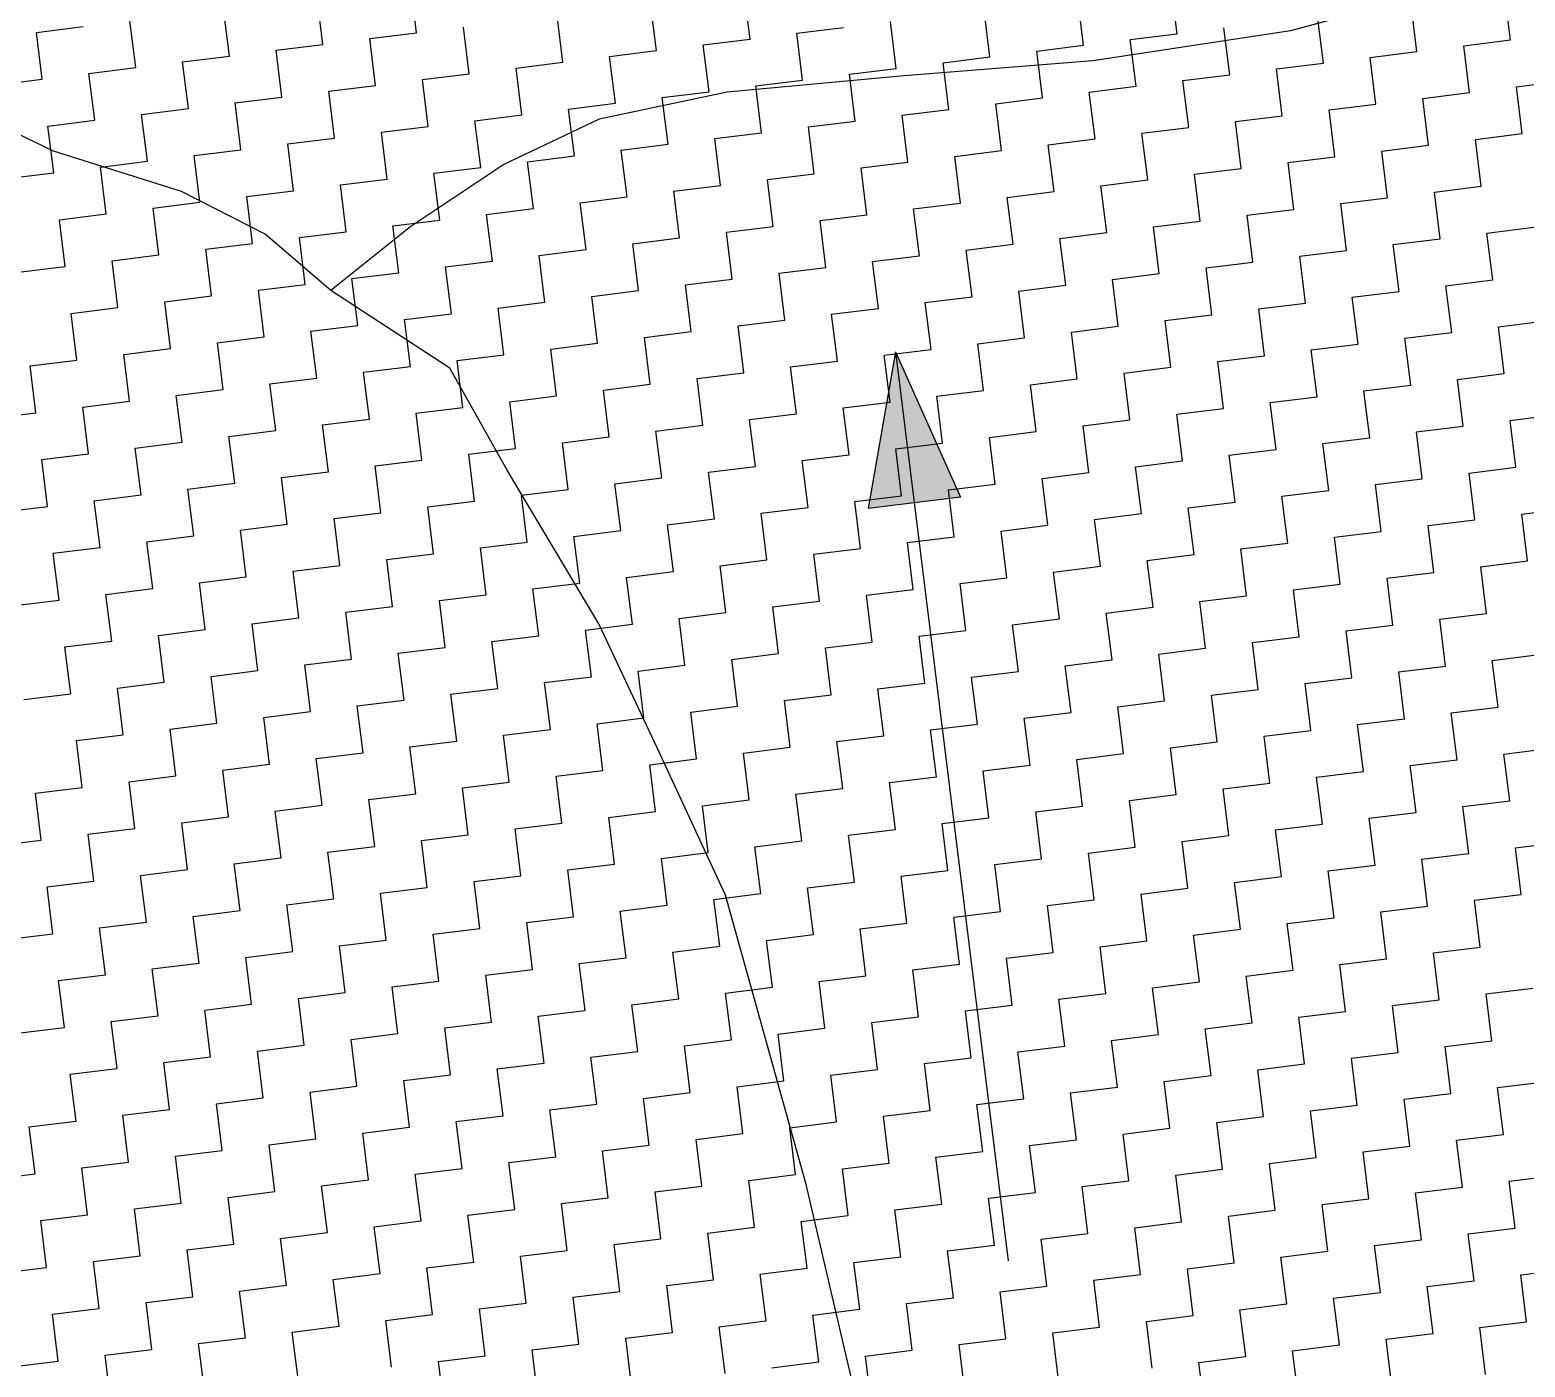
# Model space of a CAD drawing. Header units: metres. Extents: x 286056 to 292206, y 2024114 to 2027347.
# Drawn here: x 290597.3 to 290904.5, y 2025233.9 to 2025508.5 of the extents above; entities that cross this region are included whole.
import ezdxf

# ---------------------------------------------------------------- set-up
doc = ezdxf.new("R2010")
doc.units = ezdxf.units.M
doc.header["$LTSCALE"] = 0.3
doc.header["$MEASUREMENT"] = 0
doc.layers.add('LINE_WATER', color=4, linetype='Continuous')
doc.layers.add('POLY_HATCH', color=12, linetype='Continuous')

# ---------------------------------------------------------------- blocks, each defined once
blk = doc.blocks.new('13')
h = blk.add_hatch(color=256)
h.paths.add_polyline_path([(581.561, 244.776), (582.792, 244.776), (581.561, 248.803)])
h.paths.add_polyline_path([(581.561, 248.803), (580.329, 244.776), (581.561, 244.776)])
for points in [[(581.561, 248.803), (580.329, 244.776)], [(581.561, 248.803), (581.561, 224.543)], [(581.561, 248.803), (582.792, 244.776)], [(582.792, 244.776), (580.329, 244.776)]]:
    blk.add_lwpolyline(points)
at = {"layer": 'LINE_WATER'}
for p, q in [((560.064, 256.818), (556.973, 258.805)), ((563.303, 255.347), (560.064, 256.818)), ((597.703, 256.621), (592.992, 255.959)), ((577.977, 256.179), (574.518, 255.885)), ((582.688, 256.032), (577.977, 256.179)), ((587.693, 255.811), (582.688, 256.032)), ((574.518, 255.885), (571.868, 255.002)), ((592.992, 255.959), (587.693, 255.811)), ((565.364, 253.949), (563.303, 255.347)), ((571.868, 255.002), (569.219, 253.678)), ((566.909, 252.257), (565.364, 253.949)), ((569.219, 253.678), (566.909, 252.257)), ((569.78, 249.83), (566.909, 252.257)), ((570.958, 246.961), (569.78, 249.83)), ((572.871, 242.62), (570.958, 246.961)), ((574.049, 239.016), (572.871, 242.62)), ((575.318, 235.078), (574.049, 239.016)), ((576.496, 227.207), (575.318, 235.078)), ((577.305, 219.703), (576.496, 227.207))]:
    blk.add_line(p, q, dxfattribs=at)
at = {"layer": 'POLY_HATCH', "linetype": 'Continuous'}
for p, q in [((560, 260), (561.25, 260)), ((560, 258.75), (560, 260)), ((562.5, 258.75), (562.5, 260)), ((565, 258.75), (565, 260)), ((567.5, 258.75), (567.5, 260)), ((570, 258.75), (570, 260)), ((558.75, 258.75), (560, 258.75)), ((561.25, 258.75), (562.5, 258.75)), ((561.25, 257.5), (561.25, 258.75)), ((563.75, 258.75), (565, 258.75)), ((563.75, 257.5), (563.75, 258.75)), ((566.25, 258.75), (567.5, 258.75)), ((566.25, 257.5), (566.25, 258.75)), ((568.75, 258.75), (570, 258.75)), ((568.75, 257.5), (568.75, 258.75)), ((571.25, 257.5), (571.25, 258.75)), ((573.75, 257.5), (573.75, 258.75)), ((576.25, 257.5), (576.25, 258.75)), ((578.75, 257.5), (578.75, 258.75)), ((560, 257.5), (561.25, 257.5)), ((560, 256.25), (560, 257.5)), ((562.5, 257.5), (563.75, 257.5)), ((562.5, 256.25), (562.5, 257.5)), ((565, 257.5), (566.25, 257.5)), ((565, 256.25), (565, 257.5)), ((567.5, 257.5), (568.75, 257.5)), ((567.5, 256.25), (567.5, 257.5)), ((570, 257.5), (571.25, 257.5)), ((570, 256.25), (570, 257.5)), ((572.5, 257.5), (573.75, 257.5)), ((572.5, 256.25), (572.5, 257.5)), ((575, 257.5), (576.25, 257.5)), ((575, 256.25), (575, 257.5)), ((577.5, 257.5), (578.75, 257.5)), ((577.5, 256.25), (577.5, 257.5)), ((580, 257.5), (581.25, 257.5)), ((580, 256.25), (580, 257.5)), ((582.5, 256.25), (582.5, 257.5)), ((585, 256.25), (585, 257.5)), ((587.5, 256.25), (587.5, 257.5)), ((590, 256.25), (590, 257.5)), ((558.75, 256.25), (560, 256.25)), ((561.25, 256.25), (562.5, 256.25)), ((561.25, 255), (561.25, 256.25)), ((563.75, 256.25), (565, 256.25)), ((563.75, 255), (563.75, 256.25)), ((566.25, 256.25), (567.5, 256.25)), ((566.25, 255), (566.25, 256.25)), ((568.75, 256.25), (570, 256.25)), ((568.75, 255), (568.75, 256.25)), ((571.25, 256.25), (572.5, 256.25)), ((571.25, 255), (571.25, 256.25)), ((573.75, 256.25), (575, 256.25)), ((573.75, 255), (573.75, 256.25)), ((576.25, 256.25), (577.5, 256.25)), ((576.25, 255), (576.25, 256.25)), ((578.75, 256.25), (580, 256.25)), ((578.75, 255), (578.75, 256.25)), ((581.25, 256.25), (582.5, 256.25)), ((581.25, 255), (581.25, 256.25)), ((583.75, 256.25), (585, 256.25)), ((583.75, 255), (583.75, 256.25)), ((586.25, 256.25), (587.5, 256.25)), ((586.25, 255), (586.25, 256.25)), ((588.75, 256.25), (590, 256.25)), ((588.75, 255), (588.75, 256.25)), ((591.25, 255), (591.25, 256.25)), ((593.75, 255), (593.75, 256.25)), ((596.25, 255), (596.25, 256.25)), ((598.75, 255), (598.75, 256.25)), ((560, 255), (561.25, 255)), ((560, 253.75), (560, 255)), ((562.5, 255), (563.75, 255)), ((562.5, 253.75), (562.5, 255)), ((565, 255), (566.25, 255)), ((565, 253.75), (565, 255)), ((567.5, 255), (568.75, 255)), ((567.5, 253.75), (567.5, 255)), ((570, 255), (571.25, 255)), ((570, 253.75), (570, 255)), ((572.5, 255), (573.75, 255)), ((572.5, 253.75), (572.5, 255)), ((575, 255), (576.25, 255)), ((575, 253.75), (575, 255)), ((577.5, 255), (578.75, 255)), ((577.5, 253.75), (577.5, 255)), ((580, 255), (581.25, 255)), ((580, 253.75), (580, 255)), ((582.5, 255), (583.75, 255)), ((582.5, 253.75), (582.5, 255)), ((585, 255), (586.25, 255)), ((585, 253.75), (585, 255)), ((587.5, 255), (588.75, 255)), ((587.5, 253.75), (587.5, 255)), ((590, 255), (591.25, 255)), ((590, 253.75), (590, 255)), ((592.5, 255), (593.75, 255)), ((592.5, 253.75), (592.5, 255)), ((595, 255), (596.25, 255)), ((595, 253.75), (595, 255)), ((597.5, 255), (598.75, 255)), ((597.5, 253.75), (597.5, 255)), ((558.75, 253.75), (560, 253.75)), ((561.25, 253.75), (562.5, 253.75)), ((561.25, 252.5), (561.25, 253.75)), ((563.75, 253.75), (565, 253.75)), ((563.75, 252.5), (563.75, 253.75)), ((566.25, 253.75), (567.5, 253.75)), ((566.25, 252.5), (566.25, 253.75)), ((568.75, 253.75), (570, 253.75)), ((568.75, 252.5), (568.75, 253.75)), ((571.25, 253.75), (572.5, 253.75)), ((571.25, 252.5), (571.25, 253.75)), ((573.75, 253.75), (575, 253.75)), ((573.75, 252.5), (573.75, 253.75)), ((576.25, 253.75), (577.5, 253.75)), ((576.25, 252.5), (576.25, 253.75)), ((578.75, 253.75), (580, 253.75)), ((578.75, 252.5), (578.75, 253.75)), ((581.25, 253.75), (582.5, 253.75)), ((581.25, 252.5), (581.25, 253.75)), ((583.75, 253.75), (585, 253.75)), ((583.75, 252.5), (583.75, 253.75)), ((586.25, 253.75), (587.5, 253.75)), ((586.25, 252.5), (586.25, 253.75)), ((588.75, 253.75), (590, 253.75)), ((588.75, 252.5), (588.75, 253.75)), ((591.25, 253.75), (592.5, 253.75)), ((591.25, 252.5), (591.25, 253.75)), ((593.75, 253.75), (595, 253.75)), ((593.75, 252.5), (593.75, 253.75)), ((596.25, 253.75), (597.5, 253.75)), ((596.25, 252.5), (596.25, 253.75)), ((598.75, 253.75), (600, 253.75)), ((598.75, 252.5), (598.75, 253.75)), ((560, 252.5), (561.25, 252.5)), ((560, 251.25), (560, 252.5)), ((562.5, 252.5), (563.75, 252.5)), ((562.5, 251.25), (562.5, 252.5)), ((565, 252.5), (566.25, 252.5)), ((565, 251.25), (565, 252.5)), ((567.5, 252.5), (568.75, 252.5)), ((567.5, 251.25), (567.5, 252.5)), ((570, 252.5), (571.25, 252.5)), ((570, 251.25), (570, 252.5)), ((572.5, 252.5), (573.75, 252.5)), ((572.5, 251.25), (572.5, 252.5)), ((575, 252.5), (576.25, 252.5)), ((575, 251.25), (575, 252.5)), ((577.5, 252.5), (578.75, 252.5)), ((577.5, 251.25), (577.5, 252.5)), ((580, 252.5), (581.25, 252.5)), ((580, 251.25), (580, 252.5)), ((582.5, 252.5), (583.75, 252.5)), ((582.5, 251.25), (582.5, 252.5)), ((585, 252.5), (586.25, 252.5)), ((585, 251.25), (585, 252.5)), ((587.5, 252.5), (588.75, 252.5)), ((587.5, 251.25), (587.5, 252.5)), ((590, 252.5), (591.25, 252.5)), ((590, 251.25), (590, 252.5)), ((592.5, 252.5), (593.75, 252.5)), ((592.5, 251.25), (592.5, 252.5)), ((595, 252.5), (596.25, 252.5)), ((595, 251.25), (595, 252.5)), ((597.5, 252.5), (598.75, 252.5)), ((597.5, 251.25), (597.5, 252.5)), ((558.75, 251.25), (560, 251.25)), ((558.75, 250), (558.75, 251.25)), ((561.25, 251.25), (562.5, 251.25)), ((561.25, 250), (561.25, 251.25)), ((563.75, 251.25), (565, 251.25)), ((563.75, 250), (563.75, 251.25)), ((566.25, 251.25), (567.5, 251.25)), ((566.25, 250), (566.25, 251.25)), ((568.75, 251.25), (570, 251.25)), ((568.75, 250), (568.75, 251.25)), ((571.25, 251.25), (572.5, 251.25)), ((571.25, 250), (571.25, 251.25)), ((573.75, 251.25), (575, 251.25)), ((573.75, 250), (573.75, 251.25)), ((576.25, 251.25), (577.5, 251.25)), ((576.25, 250), (576.25, 251.25)), ((578.75, 251.25), (580, 251.25)), ((578.75, 250), (578.75, 251.25)), ((581.25, 251.25), (582.5, 251.25)), ((581.25, 250), (581.25, 251.25)), ((583.75, 251.25), (585, 251.25)), ((583.75, 250), (583.75, 251.25)), ((586.25, 251.25), (587.5, 251.25)), ((586.25, 250), (586.25, 251.25)), ((588.75, 251.25), (590, 251.25)), ((588.75, 250), (588.75, 251.25)), ((591.25, 251.25), (592.5, 251.25)), ((591.25, 250), (591.25, 251.25)), ((593.75, 251.25), (595, 251.25)), ((593.75, 250), (593.75, 251.25)), ((596.25, 251.25), (597.5, 251.25)), ((596.25, 250), (596.25, 251.25)), ((557.5, 250), (558.75, 250)), ((560, 250), (561.25, 250)), ((560, 248.75), (560, 250)), ((562.5, 250), (563.75, 250)), ((562.5, 248.75), (562.5, 250)), ((565, 250), (566.25, 250)), ((565, 248.75), (565, 250)), ((567.5, 250), (568.75, 250)), ((567.5, 248.75), (567.5, 250)), ((570, 250), (571.25, 250)), ((570, 248.75), (570, 250)), ((572.5, 250), (573.75, 250)), ((572.5, 248.75), (572.5, 250)), ((575, 250), (576.25, 250)), ((575, 248.75), (575, 250)), ((577.5, 250), (578.75, 250)), ((577.5, 248.75), (577.5, 250)), ((580, 250), (581.25, 250)), ((580, 248.75), (580, 250)), ((582.5, 250), (583.75, 250)), ((582.5, 248.75), (582.5, 250)), ((585, 250), (586.25, 250)), ((585, 248.75), (585, 250)), ((587.5, 250), (588.75, 250)), ((587.5, 248.75), (587.5, 250)), ((590, 250), (591.25, 250)), ((590, 248.75), (590, 250)), ((592.5, 250), (593.75, 250)), ((592.5, 248.75), (592.5, 250)), ((595, 250), (596.25, 250)), ((595, 248.75), (595, 250)), ((597.5, 250), (598.75, 250)), ((597.5, 248.75), (597.5, 250)), ((558.75, 248.75), (560, 248.75)), ((558.75, 247.5), (558.75, 248.75)), ((561.25, 248.75), (562.5, 248.75)), ((561.25, 247.5), (561.25, 248.75)), ((563.75, 248.75), (565, 248.75)), ((563.75, 247.5), (563.75, 248.75)), ((566.25, 248.75), (567.5, 248.75)), ((566.25, 247.5), (566.25, 248.75)), ((568.75, 248.75), (570, 248.75)), ((568.75, 247.5), (568.75, 248.75)), ((571.25, 248.75), (572.5, 248.75)), ((571.25, 247.5), (571.25, 248.75)), ((573.75, 248.75), (575, 248.75)), ((573.75, 247.5), (573.75, 248.75)), ((576.25, 248.75), (577.5, 248.75)), ((576.25, 247.5), (576.25, 248.75)), ((578.75, 248.75), (580, 248.75)), ((578.75, 247.5), (578.75, 248.75)), ((581.25, 248.75), (582.5, 248.75)), ((581.25, 247.5), (581.25, 248.75)), ((583.75, 248.75), (585, 248.75)), ((583.75, 247.5), (583.75, 248.75)), ((586.25, 248.75), (587.5, 248.75)), ((586.25, 247.5), (586.25, 248.75)), ((588.75, 248.75), (590, 248.75)), ((588.75, 247.5), (588.75, 248.75)), ((591.25, 248.75), (592.5, 248.75)), ((591.25, 247.5), (591.25, 248.75)), ((593.75, 248.75), (595, 248.75)), ((593.75, 247.5), (593.75, 248.75)), ((596.25, 248.75), (597.5, 248.75)), ((596.25, 247.5), (596.25, 248.75)), ((557.5, 247.5), (558.75, 247.5)), ((560, 247.5), (561.25, 247.5)), ((560, 246.25), (560, 247.5)), ((562.5, 247.5), (563.75, 247.5)), ((562.5, 246.25), (562.5, 247.5)), ((565, 247.5), (566.25, 247.5)), ((565, 246.25), (565, 247.5)), ((567.5, 247.5), (568.75, 247.5)), ((567.5, 246.25), (567.5, 247.5)), ((570, 247.5), (571.25, 247.5)), ((570, 246.25), (570, 247.5)), ((572.5, 247.5), (573.75, 247.5)), ((572.5, 246.25), (572.5, 247.5)), ((575, 247.5), (576.25, 247.5)), ((575, 246.25), (575, 247.5)), ((577.5, 247.5), (578.75, 247.5)), ((577.5, 246.25), (577.5, 247.5)), ((580, 247.5), (581.25, 247.5)), ((580, 246.25), (580, 247.5)), ((582.5, 247.5), (583.75, 247.5)), ((582.5, 246.25), (582.5, 247.5)), ((585, 247.5), (586.25, 247.5)), ((585, 246.25), (585, 247.5)), ((587.5, 247.5), (588.75, 247.5)), ((587.5, 246.25), (587.5, 247.5)), ((590, 247.5), (591.25, 247.5)), ((590, 246.25), (590, 247.5)), ((592.5, 247.5), (593.75, 247.5)), ((592.5, 246.25), (592.5, 247.5)), ((595, 247.5), (596.25, 247.5)), ((595, 246.25), (595, 247.5)), ((597.5, 247.5), (598.75, 247.5)), ((597.5, 246.25), (597.5, 247.5)), ((558.75, 246.25), (560, 246.25)), ((558.75, 245), (558.75, 246.25)), ((561.25, 246.25), (562.5, 246.25)), ((561.25, 245), (561.25, 246.25)), ((563.75, 246.25), (565, 246.25)), ((563.75, 245), (563.75, 246.25)), ((566.25, 246.25), (567.5, 246.25)), ((566.25, 245), (566.25, 246.25)), ((568.75, 246.25), (570, 246.25)), ((568.75, 245), (568.75, 246.25)), ((571.25, 246.25), (572.5, 246.25)), ((571.25, 245), (571.25, 246.25)), ((573.75, 246.25), (575, 246.25)), ((573.75, 245), (573.75, 246.25)), ((576.25, 246.25), (577.5, 246.25)), ((576.25, 245), (576.25, 246.25)), ((578.75, 246.25), (580, 246.25)), ((578.75, 245), (578.75, 246.25)), ((581.25, 246.25), (582.5, 246.25)), ((581.25, 245), (581.25, 246.25)), ((583.75, 246.25), (585, 246.25)), ((583.75, 245), (583.75, 246.25)), ((586.25, 246.25), (587.5, 246.25)), ((586.25, 245), (586.25, 246.25)), ((588.75, 246.25), (590, 246.25)), ((588.75, 245), (588.75, 246.25)), ((591.25, 246.25), (592.5, 246.25)), ((591.25, 245), (591.25, 246.25)), ((593.75, 246.25), (595, 246.25)), ((593.75, 245), (593.75, 246.25)), ((596.25, 246.25), (597.5, 246.25)), ((596.25, 245), (596.25, 246.25)), ((557.5, 245), (558.75, 245)), ((560, 245), (561.25, 245)), ((560, 243.75), (560, 245)), ((562.5, 245), (563.75, 245)), ((562.5, 243.75), (562.5, 245)), ((565, 245), (566.25, 245)), ((565, 243.75), (565, 245)), ((567.5, 245), (568.75, 245)), ((567.5, 243.75), (567.5, 245)), ((570, 245), (571.25, 245)), ((570, 243.75), (570, 245)), ((572.5, 245), (573.75, 245)), ((572.5, 243.75), (572.5, 245)), ((575, 245), (576.25, 245)), ((575, 243.75), (575, 245)), ((577.5, 245), (578.75, 245)), ((577.5, 243.75), (577.5, 245)), ((580, 245), (581.25, 245)), ((580, 243.75), (580, 245)), ((582.5, 245), (583.75, 245)), ((582.5, 243.75), (582.5, 245)), ((585, 245), (586.25, 245)), ((585, 243.75), (585, 245)), ((587.5, 245), (588.75, 245)), ((587.5, 243.75), (587.5, 245)), ((590, 245), (591.25, 245)), ((590, 243.75), (590, 245)), ((592.5, 245), (593.75, 245)), ((592.5, 243.75), (592.5, 245)), ((595, 245), (596.25, 245)), ((595, 243.75), (595, 245)), ((597.5, 245), (598.75, 245)), ((597.5, 243.75), (597.5, 245)), ((558.75, 243.75), (560, 243.75)), ((558.75, 242.5), (558.75, 243.75)), ((561.25, 243.75), (562.5, 243.75)), ((561.25, 242.5), (561.25, 243.75)), ((563.75, 243.75), (565, 243.75)), ((563.75, 242.5), (563.75, 243.75)), ((566.25, 243.75), (567.5, 243.75)), ((566.25, 242.5), (566.25, 243.75)), ((568.75, 243.75), (570, 243.75)), ((568.75, 242.5), (568.75, 243.75)), ((571.25, 243.75), (572.5, 243.75)), ((571.25, 242.5), (571.25, 243.75)), ((573.75, 243.75), (575, 243.75)), ((573.75, 242.5), (573.75, 243.75)), ((576.25, 243.75), (577.5, 243.75)), ((576.25, 242.5), (576.25, 243.75)), ((578.75, 243.75), (580, 243.75)), ((578.75, 242.5), (578.75, 243.75)), ((581.25, 243.75), (582.5, 243.75)), ((581.25, 242.5), (581.25, 243.75)), ((583.75, 243.75), (585, 243.75)), ((583.75, 242.5), (583.75, 243.75)), ((586.25, 243.75), (587.5, 243.75)), ((586.25, 242.5), (586.25, 243.75)), ((588.75, 243.75), (590, 243.75)), ((588.75, 242.5), (588.75, 243.75)), ((591.25, 243.75), (592.5, 243.75)), ((591.25, 242.5), (591.25, 243.75)), ((593.75, 243.75), (595, 243.75)), ((593.75, 242.5), (593.75, 243.75)), ((596.25, 243.75), (597.5, 243.75)), ((596.25, 242.5), (596.25, 243.75)), ((557.5, 242.5), (558.75, 242.5)), ((560, 242.5), (561.25, 242.5)), ((560, 241.25), (560, 242.5)), ((562.5, 242.5), (563.75, 242.5)), ((562.5, 241.25), (562.5, 242.5)), ((565, 242.5), (566.25, 242.5)), ((565, 241.25), (565, 242.5)), ((567.5, 242.5), (568.75, 242.5)), ((567.5, 241.25), (567.5, 242.5)), ((570, 242.5), (571.25, 242.5)), ((570, 241.25), (570, 242.5)), ((572.5, 242.5), (573.75, 242.5)), ((572.5, 241.25), (572.5, 242.5)), ((575, 242.5), (576.25, 242.5)), ((575, 241.25), (575, 242.5)), ((577.5, 242.5), (578.75, 242.5)), ((577.5, 241.25), (577.5, 242.5)), ((580, 242.5), (581.25, 242.5)), ((580, 241.25), (580, 242.5)), ((582.5, 242.5), (583.75, 242.5)), ((582.5, 241.25), (582.5, 242.5)), ((585, 242.5), (586.25, 242.5)), ((585, 241.25), (585, 242.5)), ((587.5, 242.5), (588.75, 242.5)), ((587.5, 241.25), (587.5, 242.5)), ((590, 242.5), (591.25, 242.5)), ((590, 241.25), (590, 242.5)), ((592.5, 242.5), (593.75, 242.5)), ((592.5, 241.25), (592.5, 242.5)), ((595, 242.5), (596.25, 242.5)), ((595, 241.25), (595, 242.5)), ((597.5, 242.5), (598.75, 242.5)), ((597.5, 241.25), (597.5, 242.5)), ((558.75, 241.25), (560, 241.25)), ((558.75, 240), (558.75, 241.25)), ((561.25, 241.25), (562.5, 241.25)), ((561.25, 240), (561.25, 241.25)), ((563.75, 241.25), (565, 241.25)), ((563.75, 240), (563.75, 241.25)), ((566.25, 241.25), (567.5, 241.25)), ((566.25, 240), (566.25, 241.25)), ((568.75, 241.25), (570, 241.25)), ((568.75, 240), (568.75, 241.25)), ((571.25, 241.25), (572.5, 241.25)), ((571.25, 240), (571.25, 241.25)), ((573.75, 241.25), (575, 241.25)), ((573.75, 240), (573.75, 241.25)), ((576.25, 241.25), (577.5, 241.25)), ((576.25, 240), (576.25, 241.25)), ((578.75, 241.25), (580, 241.25)), ((578.75, 240), (578.75, 241.25)), ((581.25, 241.25), (582.5, 241.25)), ((581.25, 240), (581.25, 241.25)), ((583.75, 241.25), (585, 241.25)), ((583.75, 240), (583.75, 241.25)), ((586.25, 241.25), (587.5, 241.25)), ((586.25, 240), (586.25, 241.25)), ((588.75, 241.25), (590, 241.25)), ((588.75, 240), (588.75, 241.25)), ((591.25, 241.25), (592.5, 241.25)), ((591.25, 240), (591.25, 241.25)), ((593.75, 241.25), (595, 241.25)), ((593.75, 240), (593.75, 241.25)), ((596.25, 241.25), (597.5, 241.25)), ((596.25, 240), (596.25, 241.25)), ((557.5, 240), (558.75, 240)), ((557.5, 238.75), (557.5, 240)), ((560, 240), (561.25, 240)), ((560, 238.75), (560, 240)), ((562.5, 240), (563.75, 240)), ((562.5, 238.75), (562.5, 240)), ((565, 240), (566.25, 240)), ((565, 238.75), (565, 240)), ((567.5, 240), (568.75, 240)), ((567.5, 238.75), (567.5, 240)), ((570, 240), (571.25, 240)), ((570, 238.75), (570, 240)), ((572.5, 240), (573.75, 240)), ((572.5, 238.75), (572.5, 240)), ((575, 240), (576.25, 240)), ((575, 238.75), (575, 240)), ((577.5, 240), (578.75, 240)), ((577.5, 238.75), (577.5, 240)), ((580, 240), (581.25, 240)), ((580, 238.75), (580, 240)), ((582.5, 240), (583.75, 240)), ((582.5, 238.75), (582.5, 240)), ((585, 240), (586.25, 240)), ((585, 238.75), (585, 240)), ((587.5, 240), (588.75, 240)), ((587.5, 238.75), (587.5, 240)), ((590, 240), (591.25, 240)), ((590, 238.75), (590, 240)), ((592.5, 240), (593.75, 240)), ((592.5, 238.75), (592.5, 240)), ((595, 240), (596.25, 240)), ((595, 238.75), (595, 240)), ((556.25, 238.75), (557.5, 238.75)), ((558.75, 238.75), (560, 238.75)), ((558.75, 237.5), (558.75, 238.75)), ((561.25, 238.75), (562.5, 238.75)), ((561.25, 237.5), (561.25, 238.75)), ((563.75, 238.75), (565, 238.75)), ((563.75, 237.5), (563.75, 238.75)), ((566.25, 238.75), (567.5, 238.75)), ((566.25, 237.5), (566.25, 238.75)), ((568.75, 238.75), (570, 238.75)), ((568.75, 237.5), (568.75, 238.75)), ((571.25, 238.75), (572.5, 238.75)), ((571.25, 237.5), (571.25, 238.75)), ((573.75, 238.75), (575, 238.75)), ((573.75, 237.5), (573.75, 238.75)), ((576.25, 238.75), (577.5, 238.75)), ((576.25, 237.5), (576.25, 238.75)), ((578.75, 238.75), (580, 238.75)), ((578.75, 237.5), (578.75, 238.75)), ((581.25, 238.75), (582.5, 238.75)), ((581.25, 237.5), (581.25, 238.75)), ((583.75, 238.75), (585, 238.75)), ((583.75, 237.5), (583.75, 238.75)), ((586.25, 238.75), (587.5, 238.75)), ((586.25, 237.5), (586.25, 238.75)), ((588.75, 238.75), (590, 238.75)), ((588.75, 237.5), (588.75, 238.75)), ((591.25, 238.75), (592.5, 238.75)), ((591.25, 237.5), (591.25, 238.75)), ((593.75, 238.75), (595, 238.75)), ((593.75, 237.5), (593.75, 238.75)), ((596.25, 238.75), (597.5, 238.75)), ((596.25, 237.5), (596.25, 238.75)), ((557.5, 237.5), (558.75, 237.5)), ((557.5, 236.25), (557.5, 237.5)), ((560, 237.5), (561.25, 237.5)), ((560, 236.25), (560, 237.5)), ((562.5, 237.5), (563.75, 237.5)), ((562.5, 236.25), (562.5, 237.5)), ((565, 237.5), (566.25, 237.5)), ((565, 236.25), (565, 237.5)), ((567.5, 237.5), (568.75, 237.5)), ((567.5, 236.25), (567.5, 237.5)), ((570, 237.5), (571.25, 237.5)), ((570, 236.25), (570, 237.5)), ((572.5, 237.5), (573.75, 237.5)), ((572.5, 236.25), (572.5, 237.5)), ((575, 237.5), (576.25, 237.5)), ((575, 236.25), (575, 237.5)), ((577.5, 237.5), (578.75, 237.5)), ((577.5, 236.25), (577.5, 237.5)), ((580, 237.5), (581.25, 237.5)), ((580, 236.25), (580, 237.5)), ((582.5, 237.5), (583.75, 237.5)), ((582.5, 236.25), (582.5, 237.5)), ((585, 237.5), (586.25, 237.5)), ((585, 236.25), (585, 237.5)), ((587.5, 237.5), (588.75, 237.5)), ((587.5, 236.25), (587.5, 237.5)), ((590, 237.5), (591.25, 237.5)), ((590, 236.25), (590, 237.5)), ((592.5, 237.5), (593.75, 237.5)), ((592.5, 236.25), (592.5, 237.5)), ((595, 237.5), (596.25, 237.5)), ((595, 236.25), (595, 237.5)), ((556.25, 236.25), (557.5, 236.25)), ((558.75, 236.25), (560, 236.25)), ((558.75, 235), (558.75, 236.25)), ((561.25, 236.25), (562.5, 236.25)), ((561.25, 235), (561.25, 236.25)), ((563.75, 236.25), (565, 236.25)), ((563.75, 235), (563.75, 236.25)), ((566.25, 236.25), (567.5, 236.25)), ((566.25, 235), (566.25, 236.25)), ((568.75, 236.25), (570, 236.25)), ((568.75, 235), (568.75, 236.25)), ((571.25, 236.25), (572.5, 236.25)), ((571.25, 235), (571.25, 236.25)), ((573.75, 236.25), (575, 236.25)), ((573.75, 235), (573.75, 236.25)), ((576.25, 236.25), (577.5, 236.25)), ((576.25, 235), (576.25, 236.25)), ((578.75, 236.25), (580, 236.25)), ((578.75, 235), (578.75, 236.25)), ((581.25, 236.25), (582.5, 236.25)), ((581.25, 235), (581.25, 236.25)), ((583.75, 236.25), (585, 236.25)), ((583.75, 235), (583.75, 236.25)), ((586.25, 236.25), (587.5, 236.25)), ((586.25, 235), (586.25, 236.25)), ((588.75, 236.25), (590, 236.25)), ((588.75, 235), (588.75, 236.25)), ((591.25, 236.25), (592.5, 236.25)), ((591.25, 235), (591.25, 236.25)), ((593.75, 236.25), (595, 236.25)), ((593.75, 235), (593.75, 236.25)), ((596.25, 236.25), (597.5, 236.25)), ((596.25, 235), (596.25, 236.25)), ((557.5, 235), (558.75, 235)), ((557.5, 233.75), (557.5, 235)), ((560, 235), (561.25, 235)), ((560, 233.75), (560, 235)), ((562.5, 235), (563.75, 235)), ((562.5, 233.75), (562.5, 235)), ((565, 235), (566.25, 235)), ((565, 233.75), (565, 235)), ((567.5, 235), (568.75, 235)), ((567.5, 233.75), (567.5, 235)), ((570, 235), (571.25, 235)), ((570, 233.75), (570, 235)), ((572.5, 235), (573.75, 235)), ((572.5, 233.75), (572.5, 235)), ((575, 235), (576.25, 235)), ((575, 233.75), (575, 235)), ((577.5, 235), (578.75, 235)), ((577.5, 233.75), (577.5, 235)), ((580, 235), (581.25, 235)), ((580, 233.75), (580, 235)), ((582.5, 235), (583.75, 235)), ((582.5, 233.75), (582.5, 235)), ((585, 235), (586.25, 235)), ((585, 233.75), (585, 235)), ((587.5, 235), (588.75, 235)), ((587.5, 233.75), (587.5, 235)), ((590, 235), (591.25, 235)), ((590, 233.75), (590, 235)), ((592.5, 235), (593.75, 235)), ((592.5, 233.75), (592.5, 235)), ((595, 235), (596.25, 235)), ((595, 233.75), (595, 235)), ((556.25, 233.75), (557.5, 233.75)), ((558.75, 233.75), (560, 233.75)), ((558.75, 232.5), (558.75, 233.75)), ((561.25, 233.75), (562.5, 233.75)), ((561.25, 232.5), (561.25, 233.75)), ((563.75, 233.75), (565, 233.75)), ((563.75, 232.5), (563.75, 233.75)), ((566.25, 233.75), (567.5, 233.75)), ((566.25, 232.5), (566.25, 233.75)), ((568.75, 233.75), (570, 233.75)), ((568.75, 232.5), (568.75, 233.75)), ((571.25, 233.75), (572.5, 233.75)), ((571.25, 232.5), (571.25, 233.75)), ((573.75, 233.75), (575, 233.75)), ((573.75, 232.5), (573.75, 233.75)), ((576.25, 233.75), (577.5, 233.75)), ((576.25, 232.5), (576.25, 233.75)), ((578.75, 233.75), (580, 233.75)), ((578.75, 232.5), (578.75, 233.75)), ((581.25, 233.75), (582.5, 233.75)), ((581.25, 232.5), (581.25, 233.75)), ((583.75, 233.75), (585, 233.75)), ((583.75, 232.5), (583.75, 233.75)), ((586.25, 233.75), (587.5, 233.75)), ((586.25, 232.5), (586.25, 233.75)), ((588.75, 233.75), (590, 233.75)), ((588.75, 232.5), (588.75, 233.75)), ((591.25, 233.75), (592.5, 233.75)), ((591.25, 232.5), (591.25, 233.75)), ((593.75, 233.75), (595, 233.75)), ((593.75, 232.5), (593.75, 233.75)), ((596.25, 233.75), (597.5, 233.75)), ((596.25, 232.5), (596.25, 233.75)), ((557.5, 232.5), (558.75, 232.5)), ((557.5, 231.25), (557.5, 232.5)), ((560, 232.5), (561.25, 232.5)), ((560, 231.25), (560, 232.5)), ((562.5, 232.5), (563.75, 232.5)), ((562.5, 231.25), (562.5, 232.5)), ((565, 232.5), (566.25, 232.5)), ((565, 231.25), (565, 232.5)), ((567.5, 232.5), (568.75, 232.5)), ((567.5, 231.25), (567.5, 232.5)), ((570, 232.5), (571.25, 232.5)), ((570, 231.25), (570, 232.5)), ((572.5, 232.5), (573.75, 232.5)), ((572.5, 231.25), (572.5, 232.5)), ((575, 232.5), (576.25, 232.5)), ((575, 231.25), (575, 232.5)), ((577.5, 232.5), (578.75, 232.5)), ((577.5, 231.25), (577.5, 232.5)), ((580, 232.5), (581.25, 232.5)), ((580, 231.25), (580, 232.5)), ((582.5, 232.5), (583.75, 232.5)), ((582.5, 231.25), (582.5, 232.5)), ((585, 232.5), (586.25, 232.5)), ((585, 231.25), (585, 232.5)), ((587.5, 232.5), (588.75, 232.5)), ((587.5, 231.25), (587.5, 232.5)), ((590, 232.5), (591.25, 232.5)), ((590, 231.25), (590, 232.5)), ((592.5, 232.5), (593.75, 232.5)), ((592.5, 231.25), (592.5, 232.5)), ((595, 232.5), (596.25, 232.5)), ((595, 231.25), (595, 232.5)), ((556.25, 231.25), (557.5, 231.25)), ((556.25, 230), (556.25, 231.25)), ((558.75, 231.25), (560, 231.25)), ((558.75, 230), (558.75, 231.25)), ((561.25, 231.25), (562.5, 231.25)), ((561.25, 230), (561.25, 231.25)), ((563.75, 231.25), (565, 231.25)), ((563.75, 230), (563.75, 231.25)), ((566.25, 231.25), (567.5, 231.25)), ((566.25, 230), (566.25, 231.25)), ((568.75, 231.25), (570, 231.25)), ((568.75, 230), (568.75, 231.25)), ((571.25, 231.25), (572.5, 231.25)), ((571.25, 230), (571.25, 231.25)), ((573.75, 231.25), (575, 231.25)), ((573.75, 230), (573.75, 231.25)), ((576.25, 231.25), (577.5, 231.25)), ((576.25, 230), (576.25, 231.25)), ((578.75, 231.25), (580, 231.25)), ((578.75, 230), (578.75, 231.25)), ((581.25, 231.25), (582.5, 231.25)), ((581.25, 230), (581.25, 231.25)), ((583.75, 231.25), (585, 231.25)), ((583.75, 230), (583.75, 231.25)), ((586.25, 231.25), (587.5, 231.25)), ((586.25, 230), (586.25, 231.25)), ((588.75, 231.25), (590, 231.25)), ((588.75, 230), (588.75, 231.25)), ((591.25, 231.25), (592.5, 231.25)), ((591.25, 230), (591.25, 231.25)), ((593.75, 231.25), (595, 231.25)), ((593.75, 230), (593.75, 231.25)), ((555, 230), (556.25, 230)), ((557.5, 230), (558.75, 230)), ((557.5, 228.75), (557.5, 230)), ((560, 230), (561.25, 230)), ((560, 228.75), (560, 230)), ((562.5, 230), (563.75, 230)), ((562.5, 228.75), (562.5, 230)), ((565, 230), (566.25, 230)), ((565, 228.75), (565, 230)), ((567.5, 230), (568.75, 230)), ((567.5, 228.75), (567.5, 230)), ((570, 230), (571.25, 230)), ((570, 228.75), (570, 230)), ((572.5, 230), (573.75, 230)), ((572.5, 228.75), (572.5, 230)), ((575, 230), (576.25, 230)), ((575, 228.75), (575, 230)), ((577.5, 230), (578.75, 230)), ((577.5, 228.75), (577.5, 230)), ((580, 230), (581.25, 230)), ((580, 228.75), (580, 230)), ((582.5, 230), (583.75, 230)), ((582.5, 228.75), (582.5, 230)), ((585, 230), (586.25, 230)), ((585, 228.75), (585, 230)), ((587.5, 230), (588.75, 230)), ((587.5, 228.75), (587.5, 230)), ((590, 230), (591.25, 230)), ((590, 228.75), (590, 230)), ((592.5, 230), (593.75, 230)), ((592.5, 228.75), (592.5, 230)), ((595, 230), (596.25, 230)), ((595, 228.75), (595, 230)), ((556.25, 228.75), (557.5, 228.75)), ((556.25, 227.5), (556.25, 228.75)), ((558.75, 228.75), (560, 228.75)), ((558.75, 227.5), (558.75, 228.75)), ((561.25, 228.75), (562.5, 228.75)), ((561.25, 227.5), (561.25, 228.75)), ((563.75, 228.75), (565, 228.75)), ((563.75, 227.5), (563.75, 228.75)), ((566.25, 228.75), (567.5, 228.75)), ((566.25, 227.5), (566.25, 228.75)), ((568.75, 228.75), (570, 228.75)), ((568.75, 227.5), (568.75, 228.75)), ((571.25, 228.75), (572.5, 228.75)), ((571.25, 227.5), (571.25, 228.75)), ((573.75, 228.75), (575, 228.75)), ((573.75, 227.5), (573.75, 228.75)), ((576.25, 228.75), (577.5, 228.75)), ((576.25, 227.5), (576.25, 228.75)), ((578.75, 228.75), (580, 228.75)), ((578.75, 227.5), (578.75, 228.75)), ((581.25, 228.75), (582.5, 228.75)), ((581.25, 227.5), (581.25, 228.75)), ((583.75, 228.75), (585, 228.75)), ((583.75, 227.5), (583.75, 228.75)), ((586.25, 228.75), (587.5, 228.75)), ((586.25, 227.5), (586.25, 228.75)), ((588.75, 228.75), (590, 228.75)), ((588.75, 227.5), (588.75, 228.75)), ((591.25, 228.75), (592.5, 228.75)), ((591.25, 227.5), (591.25, 228.75)), ((593.75, 228.75), (595, 228.75)), ((593.75, 227.5), (593.75, 228.75)), ((555, 227.5), (556.25, 227.5)), ((557.5, 227.5), (558.75, 227.5)), ((557.5, 226.25), (557.5, 227.5)), ((560, 227.5), (561.25, 227.5)), ((560, 226.25), (560, 227.5)), ((562.5, 227.5), (563.75, 227.5)), ((562.5, 226.25), (562.5, 227.5)), ((565, 227.5), (566.25, 227.5)), ((565, 226.25), (565, 227.5)), ((567.5, 227.5), (568.75, 227.5)), ((567.5, 226.25), (567.5, 227.5)), ((570, 227.5), (571.25, 227.5)), ((570, 226.25), (570, 227.5)), ((572.5, 227.5), (573.75, 227.5)), ((572.5, 226.25), (572.5, 227.5)), ((575, 227.5), (576.25, 227.5)), ((575, 226.25), (575, 227.5)), ((577.5, 227.5), (578.75, 227.5)), ((577.5, 226.25), (577.5, 227.5)), ((580, 227.5), (581.25, 227.5)), ((580, 226.25), (580, 227.5)), ((582.5, 227.5), (583.75, 227.5)), ((582.5, 226.25), (582.5, 227.5)), ((585, 227.5), (586.25, 227.5)), ((585, 226.25), (585, 227.5)), ((587.5, 227.5), (588.75, 227.5)), ((587.5, 226.25), (587.5, 227.5)), ((590, 227.5), (591.25, 227.5)), ((590, 226.25), (590, 227.5)), ((592.5, 227.5), (593.75, 227.5)), ((592.5, 226.25), (592.5, 227.5)), ((595, 227.5), (596.25, 227.5)), ((595, 226.25), (595, 227.5)), ((556.25, 226.25), (557.5, 226.25)), ((556.25, 225), (556.25, 226.25)), ((558.75, 226.25), (560, 226.25)), ((558.75, 225), (558.75, 226.25)), ((561.25, 226.25), (562.5, 226.25)), ((561.25, 225), (561.25, 226.25)), ((563.75, 226.25), (565, 226.25)), ((563.75, 225), (563.75, 226.25)), ((566.25, 226.25), (567.5, 226.25)), ((566.25, 225), (566.25, 226.25)), ((568.75, 226.25), (570, 226.25)), ((568.75, 225), (568.75, 226.25)), ((571.25, 226.25), (572.5, 226.25)), ((571.25, 225), (571.25, 226.25)), ((573.75, 226.25), (575, 226.25)), ((573.75, 225), (573.75, 226.25)), ((576.25, 226.25), (577.5, 226.25)), ((576.25, 225), (576.25, 226.25)), ((578.75, 226.25), (580, 226.25)), ((578.75, 225), (578.75, 226.25)), ((581.25, 226.25), (582.5, 226.25)), ((581.25, 225), (581.25, 226.25)), ((583.75, 226.25), (585, 226.25)), ((583.75, 225), (583.75, 226.25)), ((586.25, 226.25), (587.5, 226.25)), ((586.25, 225), (586.25, 226.25)), ((588.75, 226.25), (590, 226.25)), ((588.75, 225), (588.75, 226.25)), ((591.25, 226.25), (592.5, 226.25)), ((591.25, 225), (591.25, 226.25)), ((593.75, 226.25), (595, 226.25)), ((593.75, 225), (593.75, 226.25)), ((555, 225), (556.25, 225)), ((557.5, 225), (558.75, 225)), ((557.5, 223.75), (557.5, 225)), ((560, 225), (561.25, 225)), ((560, 223.75), (560, 225)), ((562.5, 225), (563.75, 225)), ((562.5, 223.75), (562.5, 225)), ((565, 225), (566.25, 225)), ((565, 223.75), (565, 225)), ((567.5, 225), (568.75, 225)), ((567.5, 223.75), (567.5, 225)), ((570, 225), (571.25, 225)), ((570, 223.75), (570, 225)), ((572.5, 225), (573.75, 225)), ((572.5, 223.75), (572.5, 225)), ((575, 225), (576.25, 225)), ((575, 223.75), (575, 225)), ((577.5, 225), (578.75, 225)), ((577.5, 223.75), (577.5, 225)), ((580, 225), (581.25, 225)), ((580, 223.75), (580, 225)), ((582.5, 225), (583.75, 225)), ((582.5, 223.75), (582.5, 225)), ((585, 225), (586.25, 225)), ((585, 223.75), (585, 225)), ((587.5, 225), (588.75, 225)), ((587.5, 223.75), (587.5, 225)), ((590, 225), (591.25, 225)), ((590, 223.75), (590, 225)), ((592.5, 225), (593.75, 225)), ((592.5, 223.75), (592.5, 225)), ((595, 225), (596.25, 225)), ((595, 223.75), (595, 225)), ((566.25, 223.75), (567.5, 223.75)), ((566.25, 222.5), (566.25, 223.75)), ((568.75, 223.75), (570, 223.75)), ((568.75, 222.5), (568.75, 223.75)), ((571.25, 223.75), (572.5, 223.75)), ((571.25, 222.5), (571.25, 223.75)), ((573.75, 223.75), (575, 223.75)), ((573.75, 222.5), (573.75, 223.75)), ((576.25, 223.75), (577.5, 223.75)), ((576.25, 222.5), (576.25, 223.75)), ((578.75, 223.75), (580, 223.75)), ((578.75, 222.5), (578.75, 223.75)), ((581.25, 223.75), (582.5, 223.75)), ((581.25, 222.5), (581.25, 223.75)), ((583.75, 223.75), (585, 223.75)), ((583.75, 222.5), (583.75, 223.75)), ((586.25, 223.75), (587.5, 223.75)), ((586.25, 222.5), (586.25, 223.75)), ((588.75, 223.75), (590, 223.75)), ((588.75, 222.5), (588.75, 223.75)), ((591.25, 223.75), (592.5, 223.75)), ((591.25, 222.5), (591.25, 223.75)), ((593.75, 223.75), (595, 223.75)), ((593.75, 222.5), (593.75, 223.75)), ((575, 222.5), (576.25, 222.5)), ((577.5, 222.5), (578.75, 222.5)), ((577.5, 221.25), (577.5, 222.5)), ((580, 222.5), (581.25, 222.5)), ((580, 221.25), (580, 222.5)), ((582.5, 222.5), (583.75, 222.5)), ((582.5, 221.25), (582.5, 222.5)), ((585, 222.5), (586.25, 222.5)), ((585, 221.25), (585, 222.5)), ((587.5, 222.5), (588.75, 222.5)), ((587.5, 221.25), (587.5, 222.5)), ((590, 222.5), (591.25, 222.5)), ((590, 221.25), (590, 222.5)), ((592.5, 222.5), (593.75, 222.5)), ((592.5, 221.25), (592.5, 222.5)), ((595, 222.5), (596.25, 222.5)), ((595, 221.25), (595, 222.5)), ((586.25, 221.25), (587.5, 221.25)), ((586.25, 220), (586.25, 221.25)), ((588.75, 221.25), (590, 221.25)), ((588.75, 220), (588.75, 221.25)), ((591.25, 221.25), (592.5, 221.25)), ((591.25, 220), (591.25, 221.25)), ((593.75, 221.25), (595, 221.25)), ((593.75, 220), (593.75, 221.25))]:
    blk.add_line(p, q, dxfattribs=at)

msp = doc.modelspace()

# ---------------------------------------------------------------- block references
at = {"xscale": 7.751650312977041, "yscale": 7.751650312977041, "zscale": 7.751650312977041, "rotation": 7.058277928675759}
msp.add_blockref('13', (286538.24, 2022974.39), dxfattribs=at)

doc.saveas('drawing.dxf')
